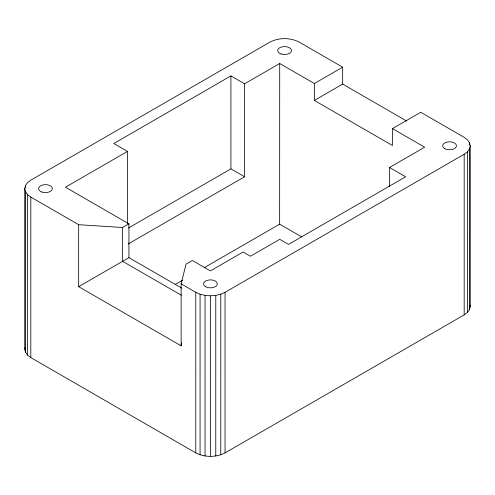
<?xml version="1.0" encoding="UTF-8"?>
<svg xmlns="http://www.w3.org/2000/svg" width="495" height="495" viewBox="0 0 495 495"><rect width="100%" height="100%" fill="white"/><g stroke="black" fill="none" stroke-linecap="round" stroke-linejoin="round"><path stroke-width="0.74" d="M127.469 223.629L127.469 151.408L113.807 143.519L230.917 75.908L244.579 83.797L279.712 63.515L314.368 83.525L314.368 100.429L392.442 145.505L392.442 128.601L420.744 112.26L464.186 137.344L467.478 139.819L469.545 142.702L470.25 145.796L470.244 306.436L469.538 309.53L467.472 312.413L464.18 314.888L225.052 452.894C216.049 457.529 204.775 457.529 195.772 452.894L30.814 357.588L27.522 355.113L25.455 352.23L24.75 349.136L24.756 188.62L25.462 185.526L27.528 182.643L30.82 180.168L269.948 42.106C278.951 37.472 290.225 37.472 299.228 42.106L342.67 67.184L342.67 84.088L406.729 121.071M25.455 352.23L25.462 191.713L24.756 188.62M25.462 187.84L25.462 185.526M27.522 355.113L27.528 194.591L25.462 191.713M30.814 357.588L30.82 197.066L27.528 194.591M195.772 452.894L195.779 292.31L181.139 283.858L186.021 264.138L192.363 260.475L210.418 270.895L243.15 251.998L250.47 256.224L279.743 239.32L288.529 244.394L405.634 176.783L389.534 167.483L389.534 186.695M200.06 454.794L200.067 294.203L195.779 292.31M205.054 455.988L205.06 295.397L200.067 294.203M210.412 456.396L210.418 295.806L215.777 295.397L220.77 294.203L225.058 292.31L464.186 154.248L467.478 151.773L469.545 148.89L470.25 145.796M215.771 455.988L215.777 295.397M220.764 454.794L220.77 294.203M225.052 452.894L225.058 292.31M204.014 267.814L279.644 224.161L279.712 63.515M464.18 314.888L464.186 154.248M467.472 312.413L467.478 151.773M469.538 309.53L469.545 148.89M469.545 145.016L469.545 142.702M30.82 197.066L78.674 224.699L78.674 286.673L181.139 345.832L181.448 342.794M24.75 349.136L25.035 347.898M127.469 151.408L65.464 187.209L128.929 223.851L128.929 257.66L78.674 286.673M314.368 83.525L342.67 67.184M314.368 100.429L342.67 84.088M78.674 224.699L122.587 227.514L128.929 223.851M128.533 227.985L230.917 168.875L244.579 176.764L244.579 83.797M128.143 243.992L244.579 176.764M175.23 284.427L182.593 280.176M389.534 167.483L424.661 147.201L392.442 128.601M205.06 295.397L210.418 295.806M279.644 224.161L301.696 236.882M128.929 257.66L181.677 288.109M181.343 295.243L122.587 261.317L122.587 227.514M469.959 305.198L470.244 306.436M230.917 75.908L230.917 168.875M181.139 283.858L181.139 345.832M444.671 148.611A6.899 3.985 0 0 0 456.217 146.823A6.899 3.985 0 0 0 447.765 141.947A6.899 3.985 0 0 0 444.671 148.611M205.536 286.673A6.899 3.985 0 0 0 217.082 284.885A6.899 3.985 0 0 0 208.63 280.009A6.899 3.985 0 0 0 205.536 286.673M281.141 54.005A6.899 3.985 0 0 0 291.487 50.558A6.899 3.985 0 0 0 281.141 47.105A6.899 3.985 0 0 0 281.141 54.005M42.007 192.066A6.899 3.985 0 0 0 52.359 188.62A6.899 3.985 0 0 0 42.007 185.167A6.899 3.985 0 0 0 42.007 192.066"/></g></svg>
